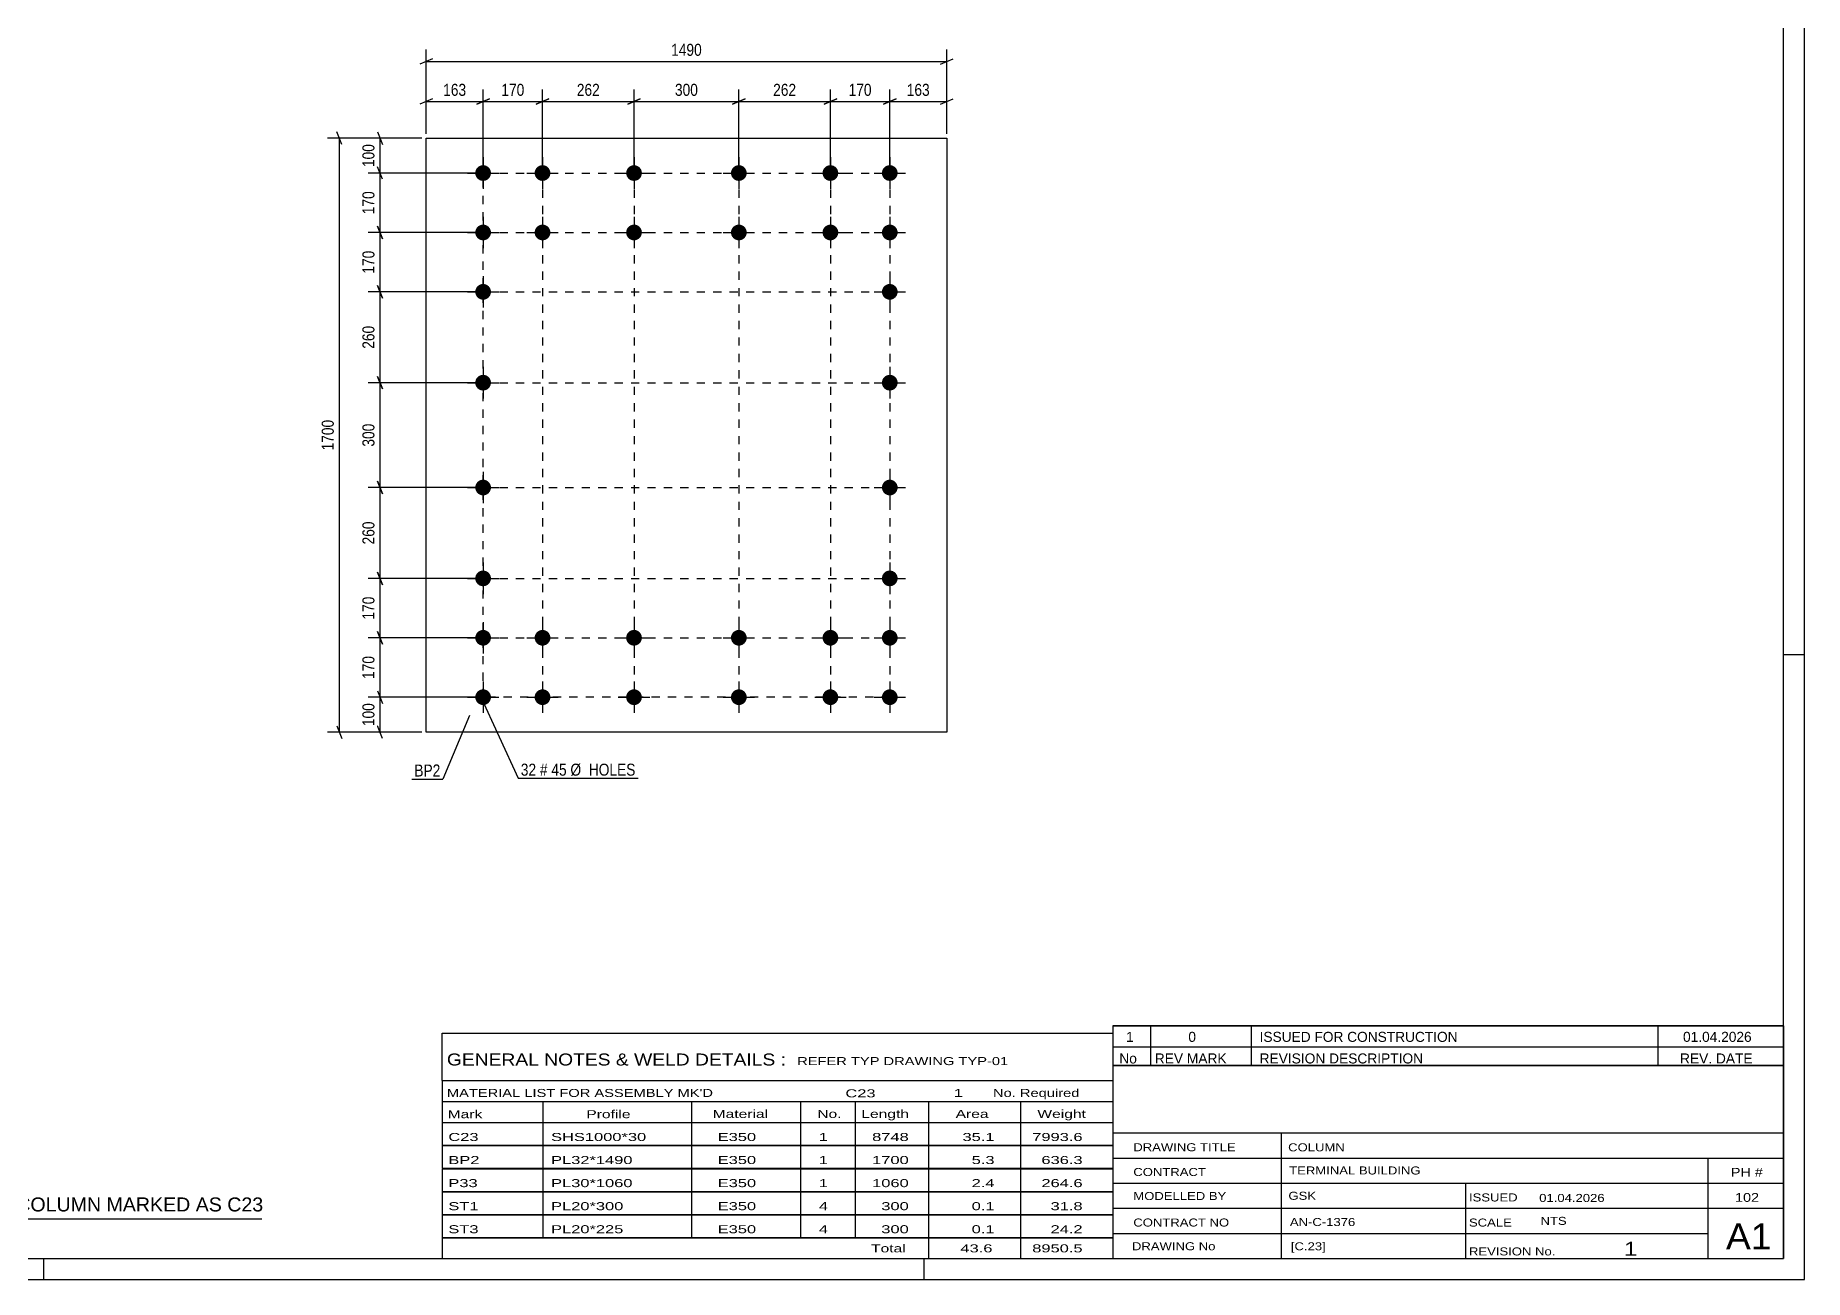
# Model space of a CAD drawing. Header units: millimetres. Extents: x 0 to 841, y 0 to 594.
# Drawn here: x 419 to 841, y 0 to 296.7 of the extents above; entities that cross this region are included whole.
import ezdxf

# ---------------------------------------------------------------- set-up
doc = ezdxf.new("R2010")
doc.units = ezdxf.units.MM
doc.linetypes.add('DXK_LINE_DOT2', pattern=[3.9198, 1.9599, -1.9599])
doc.styles.add('Arial', font='ARIAL.TTF', dxfattribs={"height": 0.2})
doc.styles.add('Arial Narrow', font='ARIALN.TTF', dxfattribs={"height": 0.2})

# ---------------------------------------------------------------- blocks, each defined once
blk = doc.blocks.new('Unknown-727412544-1129')
at = {"color": 5, "linetype": 'Continuous'}
for p, q in [((841, 0), (841, 594)), ((836, 5), (836, 589)), ((841, 149), (836, 149)), ((5, 5), (836, 5)), ((421, 0), (421, 5)), ((631, 0), (631, 5)), ((0, 0), (841, 0))]:
    blk.add_line(p, q, dxfattribs=at)
blk = doc.blocks.new('Part-727412544-1447 - 1431')
at = {"color": 2, "linetype": 'Continuous'}
for p, q in [((512.21, 130.56), (512.21, 272.23)), ((512.21, 272.23), (636.38, 272.23)), ((636.38, 272.23), (636.38, 130.56)), ((636.38, 130.56), (512.21, 130.56))]:
    blk.add_line(p, q, dxfattribs=at)
blk = doc.blocks.new('Bolt-727412544-1480 - 1431')
at = {"linetype": 'Continuous'}
for points in [[(525.79, 265.77, -1), (525.79, 262.02, -1)], [(539.96, 265.77, -1), (539.96, 262.02, -1)], [(561.79, 265.77, -1), (561.79, 262.02, -1)], [(586.79, 265.77, -1), (586.79, 262.02, -1)], [(608.63, 265.77, -1), (608.63, 262.02, -1)], [(622.79, 265.77, -1), (622.79, 262.02, -1)], [(525.79, 251.6, -1), (525.79, 247.85, -1)], [(539.96, 251.6, -1), (539.96, 247.85, -1)], [(561.79, 251.6, -1), (561.79, 247.85, -1)], [(586.79, 251.6, -1), (586.79, 247.85, -1)], [(608.63, 251.6, -1), (608.63, 247.85, -1)], [(622.79, 251.6, -1), (622.79, 247.85, -1)], [(525.79, 237.44, -1), (525.79, 233.69, -1)], [(622.79, 237.44, -1), (622.79, 233.69, -1)], [(525.79, 215.77, -1), (525.79, 212.02, -1)], [(622.79, 215.77, -1), (622.79, 212.02, -1)], [(525.79, 190.77, -1), (525.79, 187.02, -1)], [(622.79, 190.77, -1), (622.79, 187.02, -1)], [(525.79, 169.1, -1), (525.79, 165.35, -1)], [(622.79, 169.1, -1), (622.79, 165.35, -1)], [(525.79, 154.94, -1), (525.79, 151.19, -1)], [(539.96, 154.94, -1), (539.96, 151.19, -1)], [(561.79, 154.94, -1), (561.79, 151.19, -1)], [(586.79, 154.94, -1), (586.79, 151.19, -1)], [(608.63, 154.94, -1), (608.63, 151.19, -1)], [(622.79, 154.94, -1), (622.79, 151.19, -1)], [(525.79, 140.77, -1), (525.79, 137.02, -1)], [(539.96, 140.77, -1), (539.96, 137.02, -1)], [(561.79, 140.77, -1), (561.79, 137.02, -1)], [(586.79, 140.77, -1), (586.79, 137.02, -1)], [(608.63, 140.77, -1), (608.63, 137.02, -1)], [(622.79, 140.77, -1), (622.79, 137.02, -1)]]:
    blk.add_hatch(color=1, dxfattribs=at).paths.add_polyline_path(points)
at = {"color": 1, "linetype": 'Continuous'}
for p, q in [((525.79, 267.65), (525.79, 260.15)), ((539.96, 267.65), (539.96, 260.15)), ((561.79, 267.65), (561.79, 260.15)), ((586.79, 267.65), (586.79, 260.15)), ((608.63, 267.65), (608.63, 260.15)), ((622.79, 267.65), (622.79, 260.15)), ((522.04, 263.9), (529.54, 263.9)), ((536.21, 263.9), (543.71, 263.9)), ((558.04, 263.9), (565.54, 263.9)), ((583.04, 263.9), (590.54, 263.9)), ((604.88, 263.9), (612.38, 263.9)), ((619.04, 263.9), (626.54, 263.9)), ((525.79, 253.48), (525.79, 245.98)), ((539.96, 253.48), (539.96, 245.98)), ((561.79, 253.48), (561.79, 245.98)), ((586.79, 253.48), (586.79, 245.98)), ((608.63, 253.48), (608.63, 245.98)), ((622.79, 253.48), (622.79, 245.98)), ((522.04, 249.73), (529.54, 249.73)), ((536.21, 249.73), (543.71, 249.73)), ((558.04, 249.73), (565.54, 249.73)), ((583.04, 249.73), (590.54, 249.73)), ((604.88, 249.73), (612.38, 249.73)), ((619.04, 249.73), (626.54, 249.73)), ((525.79, 239.31), (525.79, 231.81)), ((622.79, 239.31), (622.79, 231.81)), ((522.04, 235.56), (529.54, 235.56)), ((619.04, 235.56), (626.54, 235.56)), ((525.79, 217.65), (525.79, 210.15)), ((622.79, 217.65), (622.79, 210.15)), ((522.04, 213.9), (529.54, 213.9)), ((619.04, 213.9), (626.54, 213.9)), ((525.79, 192.65), (525.79, 185.15)), ((622.79, 192.65), (622.79, 185.15)), ((522.04, 188.9), (529.54, 188.9)), ((619.04, 188.9), (626.54, 188.9)), ((525.79, 170.98), (525.79, 163.48)), ((622.79, 170.98), (622.79, 163.48)), ((522.04, 167.23), (529.54, 167.23)), ((619.04, 167.23), (626.54, 167.23)), ((525.79, 156.81), (525.79, 149.31)), ((539.96, 156.81), (539.96, 149.31)), ((561.79, 156.81), (561.79, 149.31)), ((586.79, 156.81), (586.79, 149.31)), ((608.63, 156.81), (608.63, 149.31)), ((622.79, 156.81), (622.79, 149.31)), ((522.04, 153.06), (529.54, 153.06)), ((536.21, 153.06), (543.71, 153.06)), ((558.04, 153.06), (565.54, 153.06)), ((583.04, 153.06), (590.54, 153.06)), ((604.88, 153.06), (612.38, 153.06)), ((619.04, 153.06), (626.54, 153.06)), ((525.79, 142.65), (525.79, 135.15)), ((539.96, 142.65), (539.96, 135.15)), ((561.79, 142.65), (561.79, 135.15)), ((586.79, 142.65), (586.79, 135.15)), ((608.63, 142.65), (608.63, 135.15)), ((622.79, 142.65), (622.79, 135.15)), ((522.04, 138.9), (529.54, 138.9)), ((536.21, 138.9), (543.71, 138.9)), ((558.04, 138.9), (565.54, 138.9)), ((583.04, 138.9), (590.54, 138.9)), ((604.88, 138.9), (612.38, 138.9)), ((619.04, 138.9), (626.54, 138.9))]:
    blk.add_line(p, q, dxfattribs=at)
blk = doc.blocks.new('Rectangle-727412544-5346 - 1431')
at = {"color": 1, "linetype": 'DXK_LINE_DOT2'}
blk.add_lwpolyline([(525.79, 263.9), (622.79, 263.9), (622.79, 138.9), (525.79, 138.9), (525.79, 263.9)], close=True, dxfattribs=at)
blk = doc.blocks.new('Line-727412544-5356 - 1431')
at = {"color": 1, "linetype": 'DXK_LINE_DOT2'}
blk.add_line((525.79, 249.73), (622.79, 249.73), dxfattribs=at)
blk = doc.blocks.new('Line-727412544-5363 - 1431')
at = {"color": 1, "linetype": 'DXK_LINE_DOT2'}
blk.add_line((525.79, 235.56), (622.79, 235.56), dxfattribs=at)
blk = doc.blocks.new('Line-727412544-5370 - 1431')
at = {"color": 1, "linetype": 'DXK_LINE_DOT2'}
blk.add_line((525.79, 213.9), (622.79, 213.9), dxfattribs=at)
blk = doc.blocks.new('Line-727412544-5377 - 1431')
at = {"color": 1, "linetype": 'DXK_LINE_DOT2'}
blk.add_line((525.79, 188.9), (622.79, 188.9), dxfattribs=at)
blk = doc.blocks.new('Line-727412544-5384 - 1431')
at = {"color": 1, "linetype": 'DXK_LINE_DOT2'}
blk.add_line((525.79, 167.23), (622.79, 167.23), dxfattribs=at)
blk = doc.blocks.new('Line-727412544-5391 - 1431')
at = {"color": 1, "linetype": 'DXK_LINE_DOT2'}
blk.add_line((525.79, 153.06), (622.79, 153.06), dxfattribs=at)
blk = doc.blocks.new('Line-727412544-5398 - 1431')
at = {"color": 1, "linetype": 'DXK_LINE_DOT2'}
blk.add_line((539.96, 263.9), (539.96, 138.9), dxfattribs=at)
blk = doc.blocks.new('Line-727412544-5405 - 1431')
at = {"color": 1, "linetype": 'DXK_LINE_DOT2'}
blk.add_line((561.79, 263.9), (561.79, 138.9), dxfattribs=at)
blk = doc.blocks.new('Line-727412544-5412 - 1431')
at = {"color": 1, "linetype": 'DXK_LINE_DOT2'}
blk.add_line((586.79, 263.9), (586.79, 138.9), dxfattribs=at)
blk = doc.blocks.new('Line-727412544-5419 - 1431')
at = {"color": 1, "linetype": 'DXK_LINE_DOT2'}
blk.add_line((608.63, 263.9), (608.63, 138.9), dxfattribs=at)
blk = doc.blocks.new('StraightDimension-727412544-3725 - 1431')
at = {"color": 7, "linetype": 'Continuous'}
for p, q in [((586.79, 264.9), (586.79, 283.81)), ((608.63, 264.9), (608.63, 283.81)), ((588.29, 281.56), (585.29, 280.36)), ((586.79, 280.96), (608.63, 280.96)), ((607.13, 280.36), (610.13, 281.56))]:
    blk.add_line(p, q, dxfattribs=at)
at = {"color": 0}
blk.add_wipeout([(601.05, 281.71), (601.05, 285.91), (594.37, 285.91), (594.37, 281.71)], dxfattribs=at)
at = {"color": 3, "style": 'Arial Narrow'}
blk.add_text('262', height=2.863, dxfattribs=at).set_placement((594.97, 282.31))
blk = doc.blocks.new('StraightDimension-727412544-3693 - 1431')
at = {"color": 7, "linetype": 'Continuous'}
for p, q in [((501.81, 212.4), (500.61, 215.4)), ((524.79, 213.9), (498.36, 213.9)), ((501.21, 188.9), (501.21, 213.9)), ((500.61, 190.4), (501.81, 187.4)), ((524.79, 188.9), (498.36, 188.9))]:
    blk.add_line(p, q, dxfattribs=at)
at = {"color": 0}
blk.add_wipeout([(500.46, 204.74), (496.26, 204.74), (496.26, 198.05), (500.46, 198.05)], dxfattribs=at)
at = {"color": 3, "style": 'Arial Narrow'}
blk.add_text('300', height=2.863, rotation=90.0002, dxfattribs=at).set_placement((499.86, 198.65))
blk = doc.blocks.new('StraightDimension-727412544-3697 - 1431')
at = {"color": 7, "linetype": 'Continuous'}
for p, q in [((524.79, 249.73), (498.36, 249.73)), ((501.81, 248.23), (500.61, 251.23)), ((501.21, 235.56), (501.21, 249.73)), ((500.61, 237.06), (501.81, 234.06)), ((524.79, 235.56), (498.36, 235.56))]:
    blk.add_line(p, q, dxfattribs=at)
at = {"color": 0}
blk.add_wipeout([(500.46, 245.99), (496.26, 245.99), (496.26, 239.3), (500.46, 239.3)], dxfattribs=at)
at = {"color": 3, "style": 'Arial Narrow'}
blk.add_text('170', height=2.863, rotation=90.0002, dxfattribs=at).set_placement((499.86, 239.9))
blk = doc.blocks.new('StraightDimension-727412544-1482 - 1431')
at = {"color": 7, "linetype": 'Continuous'}
for p, q in [((500.61, 140.4), (501.81, 137.4)), ((524.79, 138.9), (498.36, 138.9)), ((501.21, 130.56), (501.21, 138.9)), ((501.81, 129.06), (500.61, 132.06)), ((511.21, 130.56), (498.36, 130.56))]:
    blk.add_line(p, q, dxfattribs=at)
at = {"color": 0}
blk.add_wipeout([(500.46, 138.07), (496.26, 138.07), (496.26, 131.39), (500.46, 131.39)], dxfattribs=at)
at = {"color": 3, "style": 'Arial Narrow'}
blk.add_text('100', height=2.863, rotation=90.0002, dxfattribs=at).set_placement((499.86, 131.99))
blk = doc.blocks.new('StraightDimension-727412544-1506 - 1431')
at = {"color": 7, "linetype": 'Continuous'}
for p, q in [((511.21, 272.23), (498.36, 272.23)), ((500.61, 273.73), (501.81, 270.73)), ((501.21, 263.9), (501.21, 272.23)), ((524.79, 263.9), (498.36, 263.9)), ((501.81, 262.4), (500.61, 265.4))]:
    blk.add_line(p, q, dxfattribs=at)
at = {"color": 0}
blk.add_wipeout([(500.46, 271.41), (496.26, 271.41), (496.26, 264.72), (500.46, 264.72)], dxfattribs=at)
at = {"color": 3, "style": 'Arial Narrow'}
blk.add_text('100', height=2.863, rotation=90.0002, dxfattribs=at).set_placement((499.86, 265.32))
blk = doc.blocks.new('StraightDimension-727412544-1517 - 1431')
at = {"color": 7, "linetype": 'Continuous'}
for p, q in [((511.21, 272.23), (488.66, 272.23)), ((492.11, 270.73), (490.91, 273.73)), ((491.51, 130.56), (491.51, 272.23)), ((490.91, 132.06), (492.11, 129.06)), ((511.21, 130.56), (488.66, 130.56))]:
    blk.add_line(p, q, dxfattribs=at)
at = {"color": 0}
blk.add_wipeout([(490.76, 205.65), (486.56, 205.65), (486.56, 197.14), (490.76, 197.14)], dxfattribs=at)
at = {"color": 3, "style": 'Arial Narrow'}
blk.add_text('1700', height=2.863, rotation=90.0002, dxfattribs=at).set_placement((490.16, 197.74))
blk = doc.blocks.new('StraightDimension-727412544-1528 - 1431')
at = {"color": 7, "linetype": 'Continuous'}
for p, q in [((622.79, 264.9), (622.79, 283.81)), ((636.38, 273.23), (636.38, 283.81)), ((624.29, 281.56), (621.29, 280.36)), ((622.79, 280.96), (636.38, 280.96)), ((634.88, 280.36), (637.88, 281.56))]:
    blk.add_line(p, q, dxfattribs=at)
at = {"color": 0}
blk.add_wipeout([(632.93, 281.71), (632.93, 285.91), (626.24, 285.91), (626.24, 281.71)], dxfattribs=at)
at = {"color": 3, "style": 'Arial Narrow'}
blk.add_text('163', height=2.863, dxfattribs=at).set_placement((626.84, 282.31))
blk = doc.blocks.new('StraightDimension-727412544-1552 - 1431')
at = {"color": 7, "linetype": 'Continuous'}
for p, q in [((512.21, 273.23), (512.21, 283.81)), ((525.79, 264.9), (525.79, 283.81)), ((513.71, 281.56), (510.71, 280.36)), ((512.21, 280.96), (525.79, 280.96)), ((524.29, 280.36), (527.29, 281.56))]:
    blk.add_line(p, q, dxfattribs=at)
at = {"color": 0}
blk.add_wipeout([(522.35, 281.71), (522.35, 285.91), (515.66, 285.91), (515.66, 281.71)], dxfattribs=at)
at = {"color": 3, "style": 'Arial Narrow'}
blk.add_text('163', height=2.863, dxfattribs=at).set_placement((516.26, 282.31))
blk = doc.blocks.new('StraightDimension-727412544-1563 - 1431')
at = {"color": 7, "linetype": 'Continuous'}
for p, q in [((512.21, 273.23), (512.21, 293.35)), ((636.38, 273.23), (636.38, 293.35)), ((513.71, 291.1), (510.71, 289.9)), ((512.21, 290.5), (636.38, 290.5)), ((634.88, 289.9), (637.88, 291.1))]:
    blk.add_line(p, q, dxfattribs=at)
at = {"color": 0}
blk.add_wipeout([(578.55, 291.25), (578.55, 295.45), (570.04, 295.45), (570.04, 291.25)], dxfattribs=at)
at = {"color": 3, "style": 'Arial Narrow'}
blk.add_text('1490', height=2.863, dxfattribs=at).set_placement((570.64, 291.85))
blk = doc.blocks.new('StraightDimension-727412544-3687 - 1431')
at = {"color": 7, "linetype": 'Continuous'}
for p, q in [((524.79, 153.06), (498.36, 153.06)), ((501.81, 151.56), (500.61, 154.56)), ((501.21, 138.9), (501.21, 153.06)), ((500.61, 140.4), (501.81, 137.4)), ((524.79, 138.9), (498.36, 138.9))]:
    blk.add_line(p, q, dxfattribs=at)
at = {"color": 0}
blk.add_wipeout([(500.46, 149.32), (496.26, 149.32), (496.26, 142.64), (500.46, 142.64)], dxfattribs=at)
at = {"color": 3, "style": 'Arial Narrow'}
blk.add_text('170', height=2.863, rotation=90.0002, dxfattribs=at).set_placement((499.86, 143.24))
blk = doc.blocks.new('StraightDimension-727412544-3689 - 1431')
at = {"color": 7, "linetype": 'Continuous'}
for p, q in [((524.79, 167.23), (498.36, 167.23)), ((501.81, 165.73), (500.61, 168.73)), ((501.21, 153.06), (501.21, 167.23)), ((524.79, 153.06), (498.36, 153.06)), ((500.61, 154.56), (501.81, 151.56))]:
    blk.add_line(p, q, dxfattribs=at)
at = {"color": 0}
blk.add_wipeout([(500.46, 163.49), (496.26, 163.49), (496.26, 156.8), (500.46, 156.8)], dxfattribs=at)
at = {"color": 3, "style": 'Arial Narrow'}
blk.add_text('170', height=2.863, rotation=90.0002, dxfattribs=at).set_placement((499.86, 157.4))
blk = doc.blocks.new('StraightDimension-727412544-3691 - 1431')
at = {"color": 7, "linetype": 'Continuous'}
for p, q in [((501.81, 187.4), (500.61, 190.4)), ((524.79, 188.9), (498.36, 188.9)), ((501.21, 167.23), (501.21, 188.9)), ((524.79, 167.23), (498.36, 167.23)), ((500.61, 168.73), (501.81, 165.73))]:
    blk.add_line(p, q, dxfattribs=at)
at = {"color": 0}
blk.add_wipeout([(500.46, 181.4), (496.26, 181.4), (496.26, 174.72), (500.46, 174.72)], dxfattribs=at)
at = {"color": 3, "style": 'Arial Narrow'}
blk.add_text('260', height=2.863, rotation=90.0002, dxfattribs=at).set_placement((499.86, 175.32))
blk = doc.blocks.new('StraightDimension-727412544-3695 - 1431')
at = {"color": 7, "linetype": 'Continuous'}
for p, q in [((501.81, 234.06), (500.61, 237.06)), ((524.79, 235.56), (498.36, 235.56)), ((501.21, 213.9), (501.21, 235.56)), ((500.61, 215.4), (501.81, 212.4)), ((524.79, 213.9), (498.36, 213.9))]:
    blk.add_line(p, q, dxfattribs=at)
at = {"color": 0}
blk.add_wipeout([(500.46, 228.07), (496.26, 228.07), (496.26, 221.39), (500.46, 221.39)], dxfattribs=at)
at = {"color": 3, "style": 'Arial Narrow'}
blk.add_text('260', height=2.863, rotation=90.0002, dxfattribs=at).set_placement((499.86, 221.99))
blk = doc.blocks.new('StraightDimension-727412544-3699 - 1431')
at = {"color": 7, "linetype": 'Continuous'}
for p, q in [((524.79, 263.9), (498.36, 263.9)), ((501.81, 262.4), (500.61, 265.4)), ((501.21, 249.73), (501.21, 263.9)), ((524.79, 249.73), (498.36, 249.73)), ((500.61, 251.23), (501.81, 248.23))]:
    blk.add_line(p, q, dxfattribs=at)
at = {"color": 0}
blk.add_wipeout([(500.46, 260.16), (496.26, 260.16), (496.26, 253.47), (500.46, 253.47)], dxfattribs=at)
at = {"color": 3, "style": 'Arial Narrow'}
blk.add_text('170', height=2.863, rotation=90.0002, dxfattribs=at).set_placement((499.86, 254.07))
blk = doc.blocks.new('StraightDimension-727412544-3719 - 1431')
at = {"color": 7, "linetype": 'Continuous'}
for p, q in [((525.79, 264.9), (525.79, 283.81)), ((539.96, 264.9), (539.96, 283.81)), ((527.29, 281.56), (524.29, 280.36)), ((525.79, 280.96), (539.96, 280.96)), ((538.46, 280.36), (541.46, 281.56))]:
    blk.add_line(p, q, dxfattribs=at)
at = {"color": 0}
blk.add_wipeout([(536.22, 281.71), (536.22, 285.91), (529.54, 285.91), (529.54, 281.71)], dxfattribs=at)
at = {"color": 3, "style": 'Arial Narrow'}
blk.add_text('170', height=2.863, dxfattribs=at).set_placement((530.14, 282.31))
blk = doc.blocks.new('StraightDimension-727412544-3721 - 1431')
at = {"color": 7, "linetype": 'Continuous'}
for p, q in [((539.96, 264.9), (539.96, 283.81)), ((561.79, 264.9), (561.79, 283.81)), ((541.46, 281.56), (538.46, 280.36)), ((539.96, 280.96), (561.79, 280.96)), ((560.29, 280.36), (563.29, 281.56))]:
    blk.add_line(p, q, dxfattribs=at)
at = {"color": 0}
blk.add_wipeout([(554.22, 281.71), (554.22, 285.91), (547.54, 285.91), (547.54, 281.71)], dxfattribs=at)
at = {"color": 3, "style": 'Arial Narrow'}
blk.add_text('262', height=2.863, dxfattribs=at).set_placement((548.14, 282.31))
blk = doc.blocks.new('StraightDimension-727412544-3723 - 1431')
at = {"color": 7, "linetype": 'Continuous'}
for p, q in [((561.79, 264.9), (561.79, 283.81)), ((586.79, 264.9), (586.79, 283.81)), ((563.29, 281.56), (560.29, 280.36)), ((561.79, 280.96), (586.79, 280.96)), ((585.29, 280.36), (588.29, 281.56))]:
    blk.add_line(p, q, dxfattribs=at)
at = {"color": 0}
blk.add_wipeout([(577.64, 281.71), (577.64, 285.91), (570.95, 285.91), (570.95, 281.71)], dxfattribs=at)
at = {"color": 3, "style": 'Arial Narrow'}
blk.add_text('300', height=2.863, dxfattribs=at).set_placement((571.55, 282.31))
blk = doc.blocks.new('StraightDimension-727412544-3727 - 1431')
at = {"color": 7, "linetype": 'Continuous'}
for p, q in [((608.63, 264.9), (608.63, 283.81)), ((622.79, 264.9), (622.79, 283.81)), ((610.13, 281.56), (607.13, 280.36)), ((608.63, 280.96), (622.79, 280.96)), ((621.29, 280.36), (624.29, 281.56))]:
    blk.add_line(p, q, dxfattribs=at)
at = {"color": 0}
blk.add_wipeout([(619.05, 281.71), (619.05, 285.91), (612.37, 285.91), (612.37, 281.71)], dxfattribs=at)
at = {"color": 3, "style": 'Arial Narrow'}
blk.add_text('170', height=2.863, dxfattribs=at).set_placement((612.97, 282.31))
blk = doc.blocks.new('Unknown-727412544-7714')
at = {"color": 7, "linetype": 'Continuous'}
for p, q in [((676, 51.05), (676, 5)), ((676, 51.05), (836, 51.05)), ((836, 51), (836, 5)), ((676, 35), (836, 35)), ((716.14, 35), (716.14, 5)), ((676, 29), (836, 29)), ((818, 5.05), (818, 29.05)), ((676, 23), (836, 23)), ((760.14, 23), (760.14, 5)), ((676, 17), (836, 17)), ((676, 11), (818, 11)), ((676, 5), (836, 5))]:
    blk.add_line(p, q, dxfattribs=at)
at = {"color": 7, "style": 'Arial Narrow'}
for s, height, width, p in [('DRAWING TITLE', 1.9089, 1.425378, (680.88, 30.61)), ('COLUMN ', 1.909, 1.425378, (717.81, 30.59)), ('CONTRACT', 1.909, 1.425378, (680.88, 24.71)), ('TERMINAL BUILDING', 1.9089, 1.425378, (718.06, 25.07)), ('MODELLED BY', 1.9089, 1.425378, (680.88, 18.98)), ('GSK', 1.909, 1.425378, (717.88, 19.04)), ('ISSUED', 1.909, 1.425378, (760.94, 18.64)), ('01.04.2026', 1.909, 1.425378, (777.69, 18.52)), ('CONTRACT NO', 1.9089, 1.425378, (680.88, 12.66)), ('AN-C-1376', 1.909, 1.425378, (718.23, 12.78)), ('SCALE', 1.909, 1.425378, (760.94, 12.65)), ('A1', 6.204, 1.25, (822.24, 7.2)), ('DRAWING No', 1.909, 1.425378, (680.56, 7)), ('[C.23]', 1.909, 1.425378, (718.46, 6.99)), ('1', 3.34, 1.5, (797.91, 5.68)), ('REVISION No.', 1.9089, 1.425378, (760.94, 5.77))]:
    blk.add_text(s, height=height, dxfattribs=dict(at, width=width)).set_placement(p)
at = {"color": 7, "linetype": 'Continuous', "style": 'Arial Narrow'}
for s, height, width, p in [('PH #', 2.1, 1.42538, (823.4, 24.55)), ('102', 2.1, 1.42538, (824.41, 18.55)), ('NTS', 1.909, 1.425378, (778, 13.05))]:
    blk.add_text(s, height=height, dxfattribs=dict(at, width=width)).set_placement(p)
blk = doc.blocks.new('Unknown-727412544-7715')
at = {"color": 7, "linetype": 'Continuous'}
for p, q in [((516, 58.75), (676, 58.75)), ((516, 47.5), (516, 58.75)), ((676, 58.75), (676, 47.5)), ((516, 47.5), (676, 47.5)), ((516, 47.5), (516, 42.5)), ((676, 47.5), (676, 42.5)), ((516, 42.5), (676, 42.5)), ((516, 42.5), (516, 37.5)), ((540, 42.5), (540, 37.5)), ((575.5, 42.5), (575.5, 37.5)), ((601.5, 42.5), (601.5, 37.5)), ((614.5, 42.5), (614.5, 37.5)), ((632, 42.5), (632, 37.5)), ((654, 42.5), (654, 37.5)), ((676, 42.5), (676, 37.5)), ((516, 37.5), (676, 37.5)), ((516, 37.45), (516, 32.05)), ((516, 37.45), (676, 37.45)), ((540, 37.5), (540, 32)), ((575.5, 37.5), (575.5, 32)), ((601.5, 37.5), (601.5, 32)), ((614.5, 37.5), (614.5, 32)), ((632, 37.5), (632, 32)), ((654, 37.5), (654, 32)), ((676, 37.45), (676, 32.05)), ((516, 32.05), (676, 32.05)), ((516, 31.95), (516, 26.55)), ((516, 31.95), (676, 31.95)), ((540, 32), (540, 26.5)), ((575.5, 32), (575.5, 26.5)), ((601.5, 32), (601.5, 26.5)), ((614.5, 32), (614.5, 26.5)), ((632, 32), (632, 26.5)), ((654, 32), (654, 26.5)), ((676, 31.95), (676, 26.55)), ((516, 26.55), (676, 26.55)), ((516, 26.45), (516, 21.05)), ((516, 26.45), (676, 26.45)), ((540, 26.5), (540, 21)), ((575.5, 26.5), (575.5, 21)), ((601.5, 26.5), (601.5, 21)), ((614.5, 26.5), (614.5, 21)), ((632, 26.5), (632, 21)), ((654, 26.5), (654, 21)), ((676, 26.45), (676, 21.05)), ((516, 21.05), (676, 21.05)), ((516, 20.95), (516, 15.55)), ((516, 20.95), (676, 20.95)), ((540, 21), (540, 15.5)), ((575.5, 21), (575.5, 15.5)), ((601.5, 21), (601.5, 15.5)), ((614.5, 21), (614.5, 15.5)), ((632, 21), (632, 15.5)), ((654, 21), (654, 15.5)), ((676, 20.95), (676, 15.55)), ((516, 15.55), (676, 15.55)), ((516, 15.45), (516, 10.05)), ((516, 15.45), (676, 15.45)), ((540, 15.5), (540, 10)), ((575.5, 15.5), (575.5, 10)), ((601.5, 15.5), (601.5, 10)), ((614.5, 15.5), (614.5, 10)), ((632, 15.5), (632, 10)), ((654, 15.5), (654, 10)), ((676, 15.45), (676, 10.05)), ((516, 10.05), (676, 10.05)), ((516, 10), (676, 10)), ((516, 10), (516, 5)), ((632, 10), (632, 5)), ((654, 10), (654, 5)), ((676, 10), (676, 5)), ((516, 5), (676, 5))]:
    blk.add_line(p, q, dxfattribs=at)
at = {"color": 7, "style": 'Arial Narrow'}
for s, height, width, p in [('GENERAL NOTES & WELD DETAILS :', 2.8633, 1.4, (517.15, 51.06)), ('REFER TYP DRAWING TYP-01', 1.9089, 1.6, (600.7, 51.16)), ("MATERIAL LIST FOR ASSEMBLY MK'D", 1.9089, 1.6, (517.15, 43.56)), ('C23', 1.909, 1.794707, (612.2, 43.47)), ('1', 1.91, 1.794707, (638.08, 43.56)), ('No. Required', 1.9089, 1.6, (647.41, 43.56)), ('Mark', 1.909, 1.7, (517.34, 38.5)), ('Profile', 1.909, 1.7, (550.41, 38.5)), ('Material', 1.909, 1.7, (580.54, 38.56)), ('No.', 1.909, 1.7, (605.5, 38.56)), ('Length', 1.909, 1.7, (616, 38.56)), ('Area', 1.909, 1.7, (638.5, 38.56)), ('Weight', 1.909, 1.7, (658, 38.56))]:
    blk.add_text(s, height=height, dxfattribs=dict(at, width=width)).set_placement(p)
at = {"color": 7, "linetype": 'Continuous', "style": 'Arial Narrow'}
for s, height, width, p in [('C23', 1.909, 1.794707, (517.5, 33.06)), ('SHS1000*30', 1.909, 1.794707, (542, 33.06)), ('E350', 1.909, 1.794707, (581.74, 33.06)), ('1', 1.91, 1.794707, (605.86, 33.06)), ('8748', 1.909, 1.794707, (618.58, 33.06)), ('35.1', 1.909, 1.794707, (640.13, 33.06)), ('7993.6', 1.909, 1.794707, (656.77, 33.06)), ('BP2', 1.909, 1.794707, (517.5, 27.56)), ('PL32*1490', 1.909, 1.794707, (542, 27.56)), ('E350', 1.909, 1.794707, (581.74, 27.56)), ('1', 1.91, 1.794707, (605.86, 27.56)), ('1700', 1.909, 1.794707, (618.58, 27.56)), ('5.3', 1.909, 1.794707, (642.32, 27.56)), ('636.3', 1.909, 1.794707, (658.96, 27.56)), ('P33', 1.909, 1.794707, (517.5, 22.06)), ('PL30*1060', 1.909, 1.794707, (542, 22.06)), ('E350', 1.909, 1.794707, (581.74, 22.06)), ('1', 1.91, 1.794707, (605.86, 22.06)), ('1060', 1.909, 1.794707, (618.58, 22.06)), ('2.4', 1.909, 1.794707, (642.32, 22.06)), ('264.6', 1.909, 1.794707, (658.96, 22.06)), ('ST1', 1.909, 1.794707, (517.5, 16.56)), ('PL20*300', 1.909, 1.794707, (542, 16.56)), ('E350', 1.909, 1.794707, (581.74, 16.56)), ('4', 1.91, 1.794707, (605.86, 16.56)), ('300', 1.909, 1.794707, (620.77, 16.56)), ('0.1', 1.909, 1.794707, (642.32, 16.56)), ('31.8', 1.909, 1.794707, (661.14, 16.56)), ('ST3', 1.909, 1.794707, (517.5, 11.06)), ('PL20*225', 1.909, 1.794707, (542, 11.06)), ('E350', 1.909, 1.794707, (581.74, 11.06)), ('4', 1.91, 1.794707, (605.86, 11.06)), ('300', 1.909, 1.794707, (620.77, 11.06)), ('0.1', 1.909, 1.794707, (642.32, 11.06)), ('24.2', 1.909, 1.794707, (661.14, 11.06)), ('Total', 1.909, 1.7, (618.33, 6.5)), ('43.6', 1.909, 1.794707, (639.64, 6.5)), ('8950.5', 1.909, 1.794707, (656.77, 6.5))]:
    blk.add_text(s, height=height, dxfattribs=dict(at, width=width)).set_placement(p)
blk = doc.blocks.new('Unknown-727412544-7716')
at = {"color": 7, "linetype": 'Continuous'}
blk.add_line((403, 14.5), (473, 14.5), dxfattribs=at)
at = {"color": 7, "style": 'Arial'}
blk.add_text('ONE-COLUMN MARKED AS C23', height=3.3428, dxfattribs=at).set_placement((402.76, 16.25))
blk = doc.blocks.new('Unknown-727412544-7717')
at = {"color": 7, "linetype": 'Continuous'}
for p, q in [((676, 60.55), (836, 60.55)), ((836, 60.55), (676, 60.55)), ((676, 60.55), (676, 55.55)), ((685, 60.55), (685, 55.55)), ((709, 60.55), (709, 55.55)), ((806, 60.55), (806, 55.55)), ((836, 60.55), (836, 55.55)), ((676, 55.55), (836, 55.55)), ((676, 55.55), (676, 51.05)), ((676, 55.55), (836, 55.55)), ((685, 55.55), (685, 51.05)), ((709, 55.55), (709, 51.05)), ((806, 55.55), (806, 51.05)), ((836, 55.55), (836, 51.05)), ((836, 51.05), (676, 51.05))]:
    blk.add_line(p, q, dxfattribs=at)
at = {"color": 7, "linetype": 'Continuous', "style": 'Arial Narrow'}
for s, height, width, p in [('1', 2.39, 1.196471, (679.16, 56.7)), ('0', 2.39, 1.196471, (694, 56.7)), ('ISSUED FOR CONSTRUCTION', 2.3861, 1.196471, (711, 56.7)), ('01.04.2026', 2.386, 1.196471, (812, 56.7)), ('No', 2.386, 1.2, (677.54, 51.55)), ('REV MARK', 2.386, 1.2, (686, 51.55)), ('REVISION DESCRIPTION', 2.3861, 1.2, (711, 51.55)), ('REV. DATE', 2.386, 1.2, (811.28, 51.55))]:
    blk.add_text(s, height=height, dxfattribs=dict(at, width=width)).set_placement(p)
blk = doc.blocks.new('Mark-727412544-1443 - 1431')
at = {"color": 0}
blk.add_wipeout([(515.59, 119.98), (515.59, 122.98), (509.38, 122.98), (509.38, 119.98)], dxfattribs=at)
blk.add_wipeout([(515.59, 119.98), (515.59, 122.98), (509.38, 122.98), (509.38, 119.98)], dxfattribs=at)
at = {"color": 30, "linetype": 'Continuous'}
for p in [(522.53, 134.52), (508.78, 119.38)]:
    blk.add_line(p, (516.19, 119.38), dxfattribs=at)
at = {"color": 3, "style": 'Arial Narrow'}
blk.add_text('BP2', height=2.863, dxfattribs=at).set_placement((509.38, 119.98))
blk = doc.blocks.new('Mark-727412544-1476 - 1431')
at = {"color": 0}
blk.add_wipeout([(538.44, 120.18), (538.44, 123.18), (534.78, 123.18), (534.78, 120.18)], dxfattribs=at)
blk.add_wipeout([(538.44, 120.18), (538.44, 123.18), (534.78, 123.18), (534.78, 120.18)], dxfattribs=at)
at = {"color": 7, "linetype": 'Continuous'}
blk.add_line((525.08, 139.3), (534.18, 119.58), dxfattribs=at)
at = {"color": 0}
blk.add_wipeout([(541.17, 120.18), (541.17, 123.18), (539.34, 123.18), (539.34, 120.18)], dxfattribs=at)
blk.add_wipeout([(541.17, 120.18), (541.17, 123.18), (539.34, 123.18), (539.34, 120.18)], dxfattribs=at)
at = {"color": 3, "style": 'Arial Narrow'}
blk.add_text('32', height=2.863, dxfattribs=at).set_placement((534.78, 120.18))
at = {"color": 0}
blk.add_wipeout([(545.72, 120.18), (545.72, 123.18), (542.07, 123.18), (542.07, 120.18)], dxfattribs=at)
blk.add_wipeout([(545.72, 120.18), (545.72, 123.18), (542.07, 123.18), (542.07, 120.18)], dxfattribs=at)
at = {"color": 3, "style": 'Arial Narrow'}
blk.add_text('#', height=2.86, dxfattribs=at).set_placement((539.34, 120.18))
at = {"color": 0}
blk.add_wipeout([(562.15, 120.18), (562.15, 123.18), (546.62, 123.18), (546.62, 120.18)], dxfattribs=at)
blk.add_wipeout([(562.15, 120.18), (562.15, 123.18), (546.62, 123.18), (546.62, 120.18)], dxfattribs=at)
at = {"color": 7, "linetype": 'Continuous'}
blk.add_line((534.18, 119.58), (562.75, 119.58), dxfattribs=at)
at = {"color": 3, "style": 'Arial Narrow'}
for s, p in [('45', (542.07, 120.18)), ('Ø  HOLES', (546.62, 120.18))]:
    blk.add_text(s, height=2.863, dxfattribs=at).set_placement(p)

msp = doc.modelspace()

# ---------------------------------------------------------------- block references
for name in ['Unknown-727412544-1129', 'Part-727412544-1447 - 1431', 'Bolt-727412544-1480 - 1431', 'Rectangle-727412544-5346 - 1431', 'Line-727412544-5398 - 1431', 'Line-727412544-5405 - 1431', 'Line-727412544-5412 - 1431', 'Line-727412544-5419 - 1431', 'Line-727412544-5356 - 1431', 'Line-727412544-5363 - 1431', 'Line-727412544-5370 - 1431', 'Line-727412544-5377 - 1431', 'Line-727412544-5384 - 1431', 'Line-727412544-5391 - 1431', 'Unknown-727412544-7717', 'Unknown-727412544-7715', 'Unknown-727412544-7714', 'Unknown-727412544-7716']:
    msp.add_blockref(name, (0, 0))

# ---------------------------------------------------------------- next in the draw order: block references
for name in ['StraightDimension-727412544-3725 - 1431', 'StraightDimension-727412544-1528 - 1431', 'StraightDimension-727412544-1506 - 1431', 'StraightDimension-727412544-3697 - 1431', 'StraightDimension-727412544-3693 - 1431', 'StraightDimension-727412544-1482 - 1431']:
    msp.add_blockref(name, (0, 0))

# ---------------------------------------------------------------- next in the draw order: block references
msp.add_blockref('StraightDimension-727412544-1517 - 1431', (0, 0))

# ---------------------------------------------------------------- next in the draw order: block references
for name in ['StraightDimension-727412544-1552 - 1431', 'StraightDimension-727412544-3695 - 1431', 'StraightDimension-727412544-3687 - 1431', 'Mark-727412544-1443 - 1431']:
    msp.add_blockref(name, (0, 0))

# ---------------------------------------------------------------- next in the draw order: block references
for name in ['StraightDimension-727412544-1563 - 1431', 'StraightDimension-727412544-3699 - 1431', 'StraightDimension-727412544-3689 - 1431', 'Mark-727412544-1476 - 1431']:
    msp.add_blockref(name, (0, 0))

# ---------------------------------------------------------------- next in the draw order: block references
for name in ['StraightDimension-727412544-3719 - 1431', 'StraightDimension-727412544-3727 - 1431', 'StraightDimension-727412544-3691 - 1431']:
    msp.add_blockref(name, (0, 0))

# ---------------------------------------------------------------- next in the draw order: block references
msp.add_blockref('StraightDimension-727412544-3721 - 1431', (0, 0))

# ---------------------------------------------------------------- next in the draw order: block references
msp.add_blockref('StraightDimension-727412544-3723 - 1431', (0, 0))

doc.saveas('drawing.dxf')
